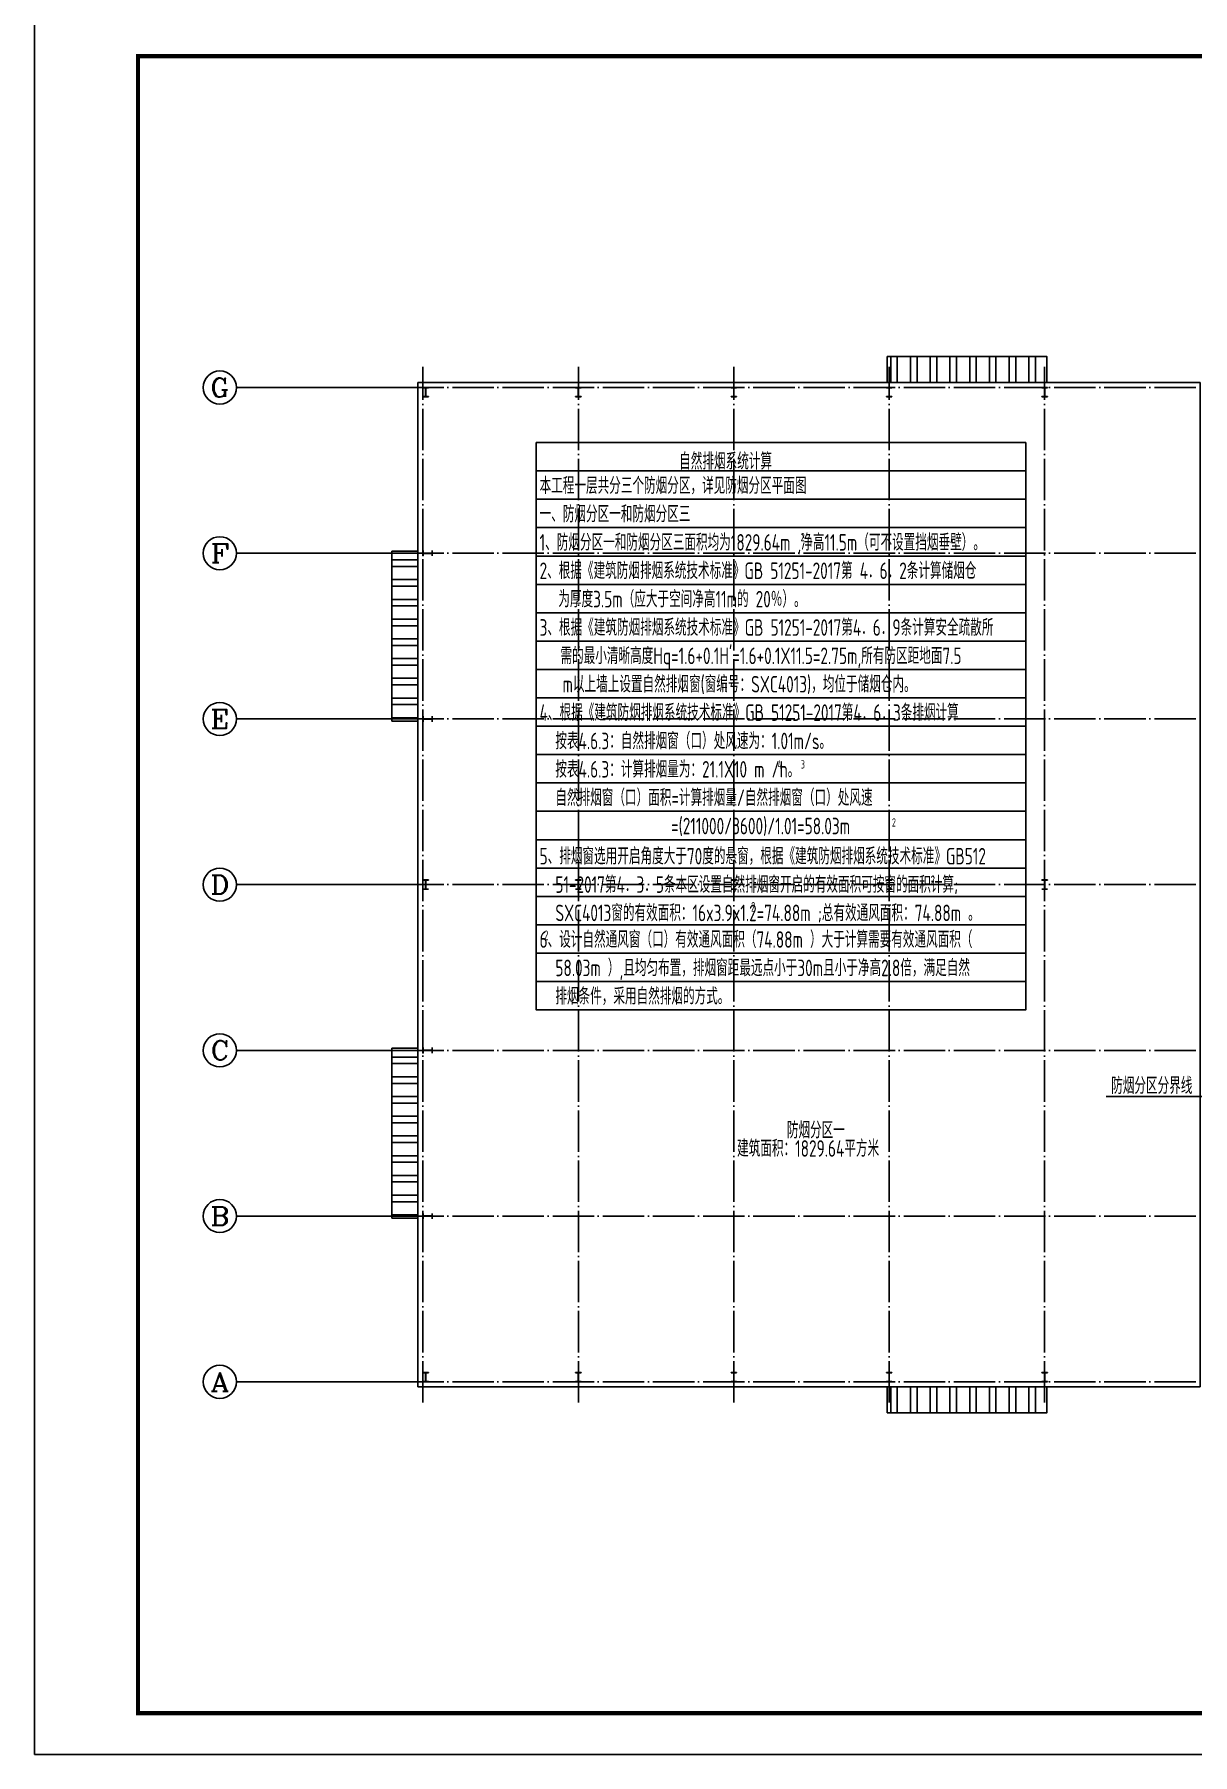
# Model space of a CAD drawing. Extents: x -266287 to 275962, y -324567 to 363765.
# Drawn here: x -220365 to -164476, y -324567 to -241517 of the extents above; entities that cross this region are included whole.
import ezdxf
from ezdxf.enums import TextEntityAlignment as Align

# ---------------------------------------------------------------- set-up
doc = ezdxf.new("R2010")
doc.units = 0
doc.header["$LTSCALE"] = 1000
doc.linetypes.add('DOTE', pattern=[2.42, 2, -0.2, 0.02, -0.2])
doc.layers.get('0').update_dxf_attribs({"linetype": 'CONTINUOUS'})
for name, color, linetype in [('AXIS', 3, 'CONTINUOUS'), ('AXIS_TEXT', 7, 'CONTINUOUS'), ('DOTE', 1, 'DOTE'), ('PUB_TITLE', 4, 'CONTINUOUS'), ('ROOF', 140, 'CONTINUOUS'), ('WINDOW', 4, 'CONTINUOUS')]:
    doc.layers.add(name, color=color, linetype=linetype)
doc.styles.add('_TCH_AXIS', font='COMPLEX', dxfattribs={"bigfont": 'GBCBIG'})
doc.styles.add('COMPLEX', font='COMPLEX')
doc.styles.add('TSSD_Norm', font='Tssdeng.shx', dxfattribs={"bigfont": 'hztxt.shx'})

# ---------------------------------------------------------------- blocks, each defined once
blk = doc.blocks.new('_AXISO')
blk.add_circle((0, 0), 0.5)
at = {"layer": 'AXIS_TEXT', "style": 'COMPLEX', "width": 1.041667}
blk.add_attdef('A', text='', height=0.56, dxfattribs=at).set_placement((-0.25, -0.28), (0.25, -0.28), align=Align.FIT)

msp = doc.modelspace()

# ---------------------------------------------------------------- hatches: boundary and pattern name
h = msp.add_hatch()
h.set_pattern_fill('ANSI32', color=256, scale=200, angle=45, style=0)
h.set_pattern_definition([(90, (-10450.6, -262000), (-952.5, 6e-14), []), (90, (-10133.1, -261682.5), (-952.5, 6e-14), [])])
h.paths.add_polyline_path([(-179215.36163, -257066.69496), (-171515.58302, -257066.69496), (-171515.58302, -258326.69496), (-179215.36163, -258326.69496)])
h = msp.add_hatch(color=256)
h.paths.add_polyline_path([(-201483.33661, -258566.69496), (-201615.20461, -258566.69496), (-201615.20461, -258578.09976), (-201487.13821, -258578.09976), (-201487.13821, -259005.45016), (-201615.20461, -259005.45016), (-201615.20461, -259016.85496), (-201483.33661, -259016.85496)])
h.paths.add_polyline_path([(-201351.46861, -258566.69496), (-201483.33661, -258566.69496), (-201483.33661, -259016.85496), (-201351.46861, -259016.85496), (-201351.46861, -259005.45016), (-201479.53501, -259005.45016), (-201479.53501, -258578.09976), (-201351.46861, -258578.09976)])
h = msp.add_hatch(color=256)
h.paths.add_polyline_path([(-194115.20461, -258566.69496), (-194247.07261, -258566.69496), (-194247.07261, -258578.09976), (-194119.00621, -258578.09976), (-194119.00621, -259005.45016), (-194247.07261, -259005.45016), (-194247.07261, -259016.85496), (-194115.20461, -259016.85496)])
h.paths.add_polyline_path([(-193983.33661, -258566.69496), (-194115.20461, -258566.69496), (-194115.20461, -259016.85496), (-193983.33661, -259016.85496), (-193983.33661, -259005.45016), (-194111.40301, -259005.45016), (-194111.40301, -258578.09976), (-193983.33661, -258578.09976)])
h = msp.add_hatch(color=256)
h.paths.add_polyline_path([(-186615.20461, -258566.69496), (-186747.07261, -258566.69496), (-186747.07261, -258578.09976), (-186619.00621, -258578.09976), (-186619.00621, -259005.45016), (-186747.07261, -259005.45016), (-186747.07261, -259016.85496), (-186615.20461, -259016.85496)])
h.paths.add_polyline_path([(-186483.33661, -258566.69496), (-186615.20461, -258566.69496), (-186615.20461, -259016.85496), (-186483.33661, -259016.85496), (-186483.33661, -259005.45016), (-186611.40301, -259005.45016), (-186611.40301, -258578.09976), (-186483.33661, -258578.09976)])
h = msp.add_hatch(color=256)
h.paths.add_polyline_path([(-179115.20461, -258566.69496), (-179247.07261, -258566.69496), (-179247.07261, -258578.09976), (-179119.00621, -258578.09976), (-179119.00621, -259005.45016), (-179247.07261, -259005.45016), (-179247.07261, -259016.85496), (-179115.20461, -259016.85496)])
h.paths.add_polyline_path([(-178983.33661, -258566.69496), (-179115.20461, -258566.69496), (-179115.20461, -259016.85496), (-178983.33661, -259016.85496), (-178983.33661, -259005.45016), (-179111.40301, -259005.45016), (-179111.40301, -258578.09976), (-178983.33661, -258578.09976)])
h = msp.add_hatch(color=256)
h.paths.add_polyline_path([(-171615.20461, -258566.69496), (-171747.07261, -258566.69496), (-171747.07261, -258578.09976), (-171619.00621, -258578.09976), (-171619.00621, -259005.45016), (-171747.07261, -259005.45016), (-171747.07261, -259016.85496), (-171615.20461, -259016.85496)])
h.paths.add_polyline_path([(-171483.33661, -258566.69496), (-171615.20461, -258566.69496), (-171615.20461, -259016.85496), (-171483.33661, -259016.85496), (-171483.33661, -259005.45016), (-171611.40301, -259005.45016), (-171611.40301, -258578.09976), (-171483.33661, -258578.09976)])
h = msp.add_hatch()
h.set_pattern_fill('ANSI32', color=256, scale=200, angle=-45, style=0)
h.set_pattern_definition([(180, (-198181.9, -435481.7), (1e-13, 952.5), []), (180, (-198499.4, -435799.2), (1e-13, 952.5), [])])
h.paths.add_polyline_path([(-203115.20461, -266466.91635), (-203115.20461, -274666.69496), (-201855.20461, -274666.69496), (-201855.20461, -266466.91635)])
h = msp.add_hatch(color=256)
h.paths.add_polyline_path([(-201615.20461, -266566.69496), (-201615.20461, -266698.56296), (-201603.79981, -266698.56296), (-201603.79981, -266570.49656), (-201176.44941, -266570.49656), (-201176.44941, -266698.56296), (-201165.04461, -266698.56296), (-201165.04461, -266566.69496)])
h.paths.add_polyline_path([(-201615.20461, -266434.82696), (-201615.20461, -266566.69496), (-201165.04461, -266566.69496), (-201165.04461, -266434.82696), (-201176.44941, -266434.82696), (-201176.44941, -266562.89336), (-201603.79981, -266562.89336), (-201603.79981, -266434.82696)])
h = msp.add_hatch(color=256)
h.paths.add_polyline_path([(-201603.79981, -266434.82696), (-201615.20461, -266434.82696)], flags=17)
h.paths.add_polyline_path([(-201603.79981, -266698.56296), (-201603.79981, -266570.49656), (-201176.44941, -266570.49656), (-201176.44941, -266698.56296), (-201165.04461, -266698.56296), (-201165.04461, -266434.82696), (-201176.44941, -266434.82696), (-201176.44941, -266562.89336), (-201603.79981, -266562.89336), (-201603.79981, -266434.82696), (-201615.20461, -266434.82696), (-201615.20461, -266698.56296)])
h.paths.add_polyline_path([(-201603.79981, -266698.56296), (-201615.20461, -266698.56296)], flags=17)
h.paths.add_polyline_path([(-201603.79981, -266434.82696), (-201615.20461, -266434.82696)], flags=17)
h.paths.add_polyline_path([(-201603.79981, -266698.56296), (-201603.79981, -266570.49656), (-201176.44941, -266570.49656), (-201176.44941, -266698.56296), (-201165.04461, -266698.56296), (-201165.04461, -266434.82696), (-201176.44941, -266434.82696), (-201176.44941, -266562.89336), (-201603.79981, -266562.89336), (-201603.79981, -266434.82696), (-201615.20461, -266434.82696), (-201615.20461, -266698.56296)], flags=17)
h.paths.add_polyline_path([(-201615.20461, -266698.56296), (-201615.20461, -266434.82696)])
h.paths.add_polyline_path([(-201603.79981, -266698.56296), (-201615.20461, -266698.56296)], flags=17)
h.paths.add_polyline_path([(-201603.79981, -266698.56296), (-201603.79981, -266570.49656)], flags=16)
h.paths.add_polyline_path([(-201603.79981, -266562.89336), (-201603.79981, -266434.82696)], flags=16)
h = msp.add_hatch(color=256)
h.paths.add_polyline_path([(-201615.20461, -274566.69496), (-201615.20461, -274698.56296), (-201603.79981, -274698.56296), (-201603.79981, -274570.49656), (-201176.44941, -274570.49656), (-201176.44941, -274698.56296), (-201165.04461, -274698.56296), (-201165.04461, -274566.69496)])
h.paths.add_polyline_path([(-201615.20461, -274434.82696), (-201615.20461, -274566.69496), (-201165.04461, -274566.69496), (-201165.04461, -274434.82696), (-201176.44941, -274434.82696), (-201176.44941, -274562.89336), (-201603.79981, -274562.89336), (-201603.79981, -274434.82696)])
h = msp.add_hatch(color=256)
h.paths.add_polyline_path([(-201603.79981, -274434.82696), (-201615.20461, -274434.82696)], flags=17)
h.paths.add_polyline_path([(-201603.79981, -274698.56296), (-201603.79981, -274570.49656), (-201176.44941, -274570.49656), (-201176.44941, -274698.56296), (-201165.04461, -274698.56296), (-201165.04461, -274434.82696), (-201176.44941, -274434.82696), (-201176.44941, -274562.89336), (-201603.79981, -274562.89336), (-201603.79981, -274434.82696), (-201615.20461, -274434.82696), (-201615.20461, -274698.56296)])
h.paths.add_polyline_path([(-201603.79981, -274698.56296), (-201615.20461, -274698.56296)], flags=17)
h.paths.add_polyline_path([(-201603.79981, -274434.82696), (-201615.20461, -274434.82696)], flags=17)
h.paths.add_polyline_path([(-201603.79981, -274698.56296), (-201603.79981, -274570.49656), (-201176.44941, -274570.49656), (-201176.44941, -274698.56296), (-201165.04461, -274698.56296), (-201165.04461, -274434.82696), (-201176.44941, -274434.82696), (-201176.44941, -274562.89336), (-201603.79981, -274562.89336), (-201603.79981, -274434.82696), (-201615.20461, -274434.82696), (-201615.20461, -274698.56296)], flags=17)
h.paths.add_polyline_path([(-201615.20461, -274698.56296), (-201615.20461, -274434.82696)])
h.paths.add_polyline_path([(-201603.79981, -274698.56296), (-201615.20461, -274698.56296)], flags=17)
h.paths.add_polyline_path([(-201603.79981, -274698.56296), (-201603.79981, -274570.49656)], flags=16)
h.paths.add_polyline_path([(-201603.79981, -274562.89336), (-201603.79981, -274434.82696)], flags=16)
h = msp.add_hatch(color=256)
h.paths.add_polyline_path([(-201483.33661, -282341.61496), (-201615.20461, -282341.61496), (-201615.20461, -282353.01976), (-201487.13821, -282353.01976), (-201487.13821, -282780.37016), (-201615.20461, -282780.37016), (-201615.20461, -282791.77496), (-201483.33661, -282791.77496)])
h.paths.add_polyline_path([(-201351.46861, -282341.61496), (-201483.33661, -282341.61496), (-201483.33661, -282791.77496), (-201351.46861, -282791.77496), (-201351.46861, -282780.37016), (-201479.53501, -282780.37016), (-201479.53501, -282353.01976), (-201351.46861, -282353.01976)])
h = msp.add_hatch(color=256)
h.paths.add_polyline_path([(-194115.20461, -282341.61496), (-194247.07261, -282341.61496), (-194247.07261, -282353.01976), (-194119.00621, -282353.01976), (-194119.00621, -282780.37016), (-194247.07261, -282780.37016), (-194247.07261, -282791.77496), (-194115.20461, -282791.77496)])
h.paths.add_polyline_path([(-193983.33661, -282341.61496), (-194115.20461, -282341.61496), (-194115.20461, -282791.77496), (-193983.33661, -282791.77496), (-193983.33661, -282780.37016), (-194111.40301, -282780.37016), (-194111.40301, -282353.01976), (-193983.33661, -282353.01976)])
h = msp.add_hatch(color=256)
h.paths.add_polyline_path([(-186615.20461, -282341.61496), (-186747.07261, -282341.61496), (-186747.07261, -282353.01976), (-186619.00621, -282353.01976), (-186619.00621, -282780.37016), (-186747.07261, -282780.37016), (-186747.07261, -282791.77496), (-186615.20461, -282791.77496)])
h.paths.add_polyline_path([(-186483.33661, -282341.61496), (-186615.20461, -282341.61496), (-186615.20461, -282791.77496), (-186483.33661, -282791.77496), (-186483.33661, -282780.37016), (-186611.40301, -282780.37016), (-186611.40301, -282353.01976), (-186483.33661, -282353.01976)])
h = msp.add_hatch(color=256)
h.paths.add_polyline_path([(-179115.20461, -282341.61496), (-179247.07261, -282341.61496), (-179247.07261, -282353.01976), (-179119.00621, -282353.01976), (-179119.00621, -282780.37016), (-179247.07261, -282780.37016), (-179247.07261, -282791.77496), (-179115.20461, -282791.77496)])
h.paths.add_polyline_path([(-178983.33661, -282341.61496), (-179115.20461, -282341.61496), (-179115.20461, -282791.77496), (-178983.33661, -282791.77496), (-178983.33661, -282780.37016), (-179111.40301, -282780.37016), (-179111.40301, -282353.01976), (-178983.33661, -282353.01976)])
h = msp.add_hatch(color=256)
h.paths.add_polyline_path([(-171615.20461, -282341.61496), (-171747.07261, -282341.61496), (-171747.07261, -282353.01976), (-171619.00621, -282353.01976), (-171619.00621, -282780.37016), (-171747.07261, -282780.37016), (-171747.07261, -282791.77496), (-171615.20461, -282791.77496)])
h.paths.add_polyline_path([(-171483.33661, -282341.61496), (-171615.20461, -282341.61496), (-171615.20461, -282791.77496), (-171483.33661, -282791.77496), (-171483.33661, -282780.37016), (-171611.40301, -282780.37016), (-171611.40301, -282353.01976), (-171483.33661, -282353.01976)])
h = msp.add_hatch()
h.set_pattern_fill('ANSI32', color=256, scale=200, angle=-45, style=0)
h.set_pattern_definition([(180, (-198181.9, -459481.7), (1e-13, 952.5), []), (180, (-198499.4, -459799.2), (1e-13, 952.5), [])])
h.paths.add_polyline_path([(-203115.20461, -290466.91558), (-203115.20461, -298666.69419), (-201855.20461, -298666.69419), (-201855.20461, -290466.91558)])
h = msp.add_hatch(color=256)
h.paths.add_polyline_path([(-201615.20461, -290566.69496), (-201615.20461, -290698.56296), (-201603.79981, -290698.56296), (-201603.79981, -290570.49656), (-201176.44941, -290570.49656), (-201176.44941, -290698.56296), (-201165.04461, -290698.56296), (-201165.04461, -290566.69496)])
h.paths.add_polyline_path([(-201615.20461, -290434.82696), (-201615.20461, -290566.69496), (-201165.04461, -290566.69496), (-201165.04461, -290434.82696), (-201176.44941, -290434.82696), (-201176.44941, -290562.89336), (-201603.79981, -290562.89336), (-201603.79981, -290434.82696)])
h = msp.add_hatch(color=256)
h.paths.add_polyline_path([(-201603.79981, -290434.82696), (-201615.20461, -290434.82696)], flags=17)
h.paths.add_polyline_path([(-201603.79981, -290698.56296), (-201603.79981, -290570.49656), (-201176.44941, -290570.49656), (-201176.44941, -290698.56296), (-201165.04461, -290698.56296), (-201165.04461, -290434.82696), (-201176.44941, -290434.82696), (-201176.44941, -290562.89336), (-201603.79981, -290562.89336), (-201603.79981, -290434.82696), (-201615.20461, -290434.82696), (-201615.20461, -290698.56296)])
h.paths.add_polyline_path([(-201603.79981, -290698.56296), (-201615.20461, -290698.56296)], flags=17)
h.paths.add_polyline_path([(-201603.79981, -290434.82696), (-201615.20461, -290434.82696)], flags=17)
h.paths.add_polyline_path([(-201603.79981, -290698.56296), (-201603.79981, -290570.49656), (-201176.44941, -290570.49656), (-201176.44941, -290698.56296), (-201165.04461, -290698.56296), (-201165.04461, -290434.82696), (-201176.44941, -290434.82696), (-201176.44941, -290562.89336), (-201603.79981, -290562.89336), (-201603.79981, -290434.82696), (-201615.20461, -290434.82696), (-201615.20461, -290698.56296)], flags=17)
h.paths.add_polyline_path([(-201615.20461, -290698.56296), (-201615.20461, -290434.82696)])
h.paths.add_polyline_path([(-201603.79981, -290698.56296), (-201615.20461, -290698.56296)], flags=17)
h.paths.add_polyline_path([(-201603.79981, -290698.56296), (-201603.79981, -290570.49656)], flags=16)
h.paths.add_polyline_path([(-201603.79981, -290562.89336), (-201603.79981, -290434.82696)], flags=16)
h = msp.add_hatch(color=256)
h.paths.add_polyline_path([(-201615.20461, -298566.69496), (-201615.20461, -298698.56296), (-201603.79981, -298698.56296), (-201603.79981, -298570.49656), (-201176.44941, -298570.49656), (-201176.44941, -298698.56296), (-201165.04461, -298698.56296), (-201165.04461, -298566.69496)])
h.paths.add_polyline_path([(-201615.20461, -298434.82696), (-201615.20461, -298566.69496), (-201165.04461, -298566.69496), (-201165.04461, -298434.82696), (-201176.44941, -298434.82696), (-201176.44941, -298562.89336), (-201603.79981, -298562.89336), (-201603.79981, -298434.82696)])
h = msp.add_hatch(color=256)
h.paths.add_polyline_path([(-201603.79981, -298434.82696), (-201615.20461, -298434.82696)], flags=17)
h.paths.add_polyline_path([(-201603.79981, -298698.56296), (-201603.79981, -298570.49656), (-201176.44941, -298570.49656), (-201176.44941, -298698.56296), (-201165.04461, -298698.56296), (-201165.04461, -298434.82696), (-201176.44941, -298434.82696), (-201176.44941, -298562.89336), (-201603.79981, -298562.89336), (-201603.79981, -298434.82696), (-201615.20461, -298434.82696), (-201615.20461, -298698.56296)])
h.paths.add_polyline_path([(-201603.79981, -298698.56296), (-201615.20461, -298698.56296)], flags=17)
h.paths.add_polyline_path([(-201603.79981, -298434.82696), (-201615.20461, -298434.82696)], flags=17)
h.paths.add_polyline_path([(-201603.79981, -298698.56296), (-201603.79981, -298570.49656), (-201176.44941, -298570.49656), (-201176.44941, -298698.56296), (-201165.04461, -298698.56296), (-201165.04461, -298434.82696), (-201176.44941, -298434.82696), (-201176.44941, -298562.89336), (-201603.79981, -298562.89336), (-201603.79981, -298434.82696), (-201615.20461, -298434.82696), (-201615.20461, -298698.56296)], flags=17)
h.paths.add_polyline_path([(-201615.20461, -298698.56296), (-201615.20461, -298434.82696)])
h.paths.add_polyline_path([(-201603.79981, -298698.56296), (-201615.20461, -298698.56296)], flags=17)
h.paths.add_polyline_path([(-201603.79981, -298698.56296), (-201603.79981, -298570.49656)], flags=16)
h.paths.add_polyline_path([(-201603.79981, -298562.89336), (-201603.79981, -298434.82696)], flags=16)
h = msp.add_hatch(color=256)
h.paths.add_polyline_path([(-201483.33661, -306566.69496), (-201615.20461, -306566.69496), (-201615.20461, -306555.29016), (-201487.13821, -306555.29016), (-201487.13821, -306127.93976), (-201615.20461, -306127.93976), (-201615.20461, -306116.53496), (-201483.33661, -306116.53496)])
h.paths.add_polyline_path([(-201351.46861, -306566.69496), (-201483.33661, -306566.69496), (-201483.33661, -306116.53496), (-201351.46861, -306116.53496), (-201351.46861, -306127.93976), (-201479.53501, -306127.93976), (-201479.53501, -306555.29016), (-201351.46861, -306555.29016)])
h = msp.add_hatch(color=256)
h.paths.add_polyline_path([(-194115.20461, -306566.69496), (-194247.07261, -306566.69496), (-194247.07261, -306555.29016), (-194119.00621, -306555.29016), (-194119.00621, -306127.93976), (-194247.07261, -306127.93976), (-194247.07261, -306116.53496), (-194115.20461, -306116.53496)])
h.paths.add_polyline_path([(-193983.33661, -306566.69496), (-194115.20461, -306566.69496), (-194115.20461, -306116.53496), (-193983.33661, -306116.53496), (-193983.33661, -306127.93976), (-194111.40301, -306127.93976), (-194111.40301, -306555.29016), (-193983.33661, -306555.29016)])
h = msp.add_hatch(color=256)
h.paths.add_polyline_path([(-186615.20461, -306566.69496), (-186747.07261, -306566.69496), (-186747.07261, -306555.29016), (-186619.00621, -306555.29016), (-186619.00621, -306127.93976), (-186747.07261, -306127.93976), (-186747.07261, -306116.53496), (-186615.20461, -306116.53496)])
h.paths.add_polyline_path([(-186483.33661, -306566.69496), (-186615.20461, -306566.69496), (-186615.20461, -306116.53496), (-186483.33661, -306116.53496), (-186483.33661, -306127.93976), (-186611.40301, -306127.93976), (-186611.40301, -306555.29016), (-186483.33661, -306555.29016)])
h = msp.add_hatch(color=256)
h.paths.add_polyline_path([(-179115.20461, -306566.69496), (-179247.07261, -306566.69496), (-179247.07261, -306555.29016), (-179119.00621, -306555.29016), (-179119.00621, -306127.93976), (-179247.07261, -306127.93976), (-179247.07261, -306116.53496), (-179115.20461, -306116.53496)])
h.paths.add_polyline_path([(-178983.33661, -306566.69496), (-179115.20461, -306566.69496), (-179115.20461, -306116.53496), (-178983.33661, -306116.53496), (-178983.33661, -306127.93976), (-179111.40301, -306127.93976), (-179111.40301, -306555.29016), (-178983.33661, -306555.29016)])
h = msp.add_hatch(color=256)
h.paths.add_polyline_path([(-171615.20461, -306566.69496), (-171747.07261, -306566.69496), (-171747.07261, -306555.29016), (-171619.00621, -306555.29016), (-171619.00621, -306127.93976), (-171747.07261, -306127.93976), (-171747.07261, -306116.53496), (-171615.20461, -306116.53496)])
h.paths.add_polyline_path([(-171483.33661, -306566.69496), (-171615.20461, -306566.69496), (-171615.20461, -306116.53496), (-171483.33661, -306116.53496), (-171483.33661, -306127.93976), (-171611.40301, -306127.93976), (-171611.40301, -306555.29016), (-171483.33661, -306555.29016)])
h = msp.add_hatch()
h.set_pattern_fill('ANSI32', color=256, scale=200, angle=45, style=0)
h.set_pattern_definition([(270, (-10450.6, -303133.4), (-952.5, -6e-14), []), (270, (-10133.1, -303450.9), (-952.5, -6e-14), [])])
h.paths.add_polyline_path([(-179215.36163, -308066.69496), (-171515.58302, -308066.69496), (-171515.58302, -306806.69496), (-179215.36163, -306806.69496)])

# ---------------------------------------------------------------- linework, layer by layer
for p, q in [((-196149.89371, -262591.26185), (-172526.7235, -262591.26185)), ((-196149.89371, -263960.76185), (-172526.7235, -263960.76185)), ((-196149.89371, -265330.26185), (-172526.7235, -265330.26185)), ((-196149.89371, -266699.76185), (-172526.7235, -266699.76185)), ((-196149.89371, -268069.26185), (-172526.7235, -268069.26185)), ((-196149.89371, -269438.76185), (-172526.7235, -269438.76185)), ((-196149.89371, -270808.26185), (-172526.7235, -270808.26185)), ((-196149.89371, -272177.76185), (-172526.7235, -272177.76185)), ((-196149.89371, -273547.26185), (-172526.7235, -273547.26185)), ((-196149.89371, -274916.76185), (-172526.7235, -274916.76185)), ((-196149.89371, -276286.26185), (-172526.7235, -276286.26185)), ((-196149.89371, -277655.76185), (-172526.7235, -277655.76185)), ((-196149.89371, -279025.26185), (-172526.7235, -279025.26185)), ((-196149.89371, -280394.76185), (-172526.7235, -280394.76185)), ((-196149.89371, -281764.26185), (-172526.7235, -281764.26185)), ((-196149.89371, -283133.76185), (-172526.7235, -283133.76185)), ((-196149.89371, -284503.26185), (-172526.7235, -284503.26185)), ((-196149.89371, -285872.76185), (-172526.7235, -285872.76185)), ((-196149.89371, -287242.26185), (-172526.7235, -287242.26185)), ((-196149.89371, -288611.76185), (-172526.7235, -288611.76185)), ((-196149.89371, -288611.76185), (-172998.65288, -288611.76185)), ((-163796.20461, -292789.43283), (-168647.70461, -292789.43283))]:
    msp.add_line(p, q)
for points in [[(-179215.36163, -257066.69496), (-171515.58302, -257066.69496), (-171515.58302, -258326.69496), (-179215.36163, -258326.69496)], [(-201855.20461, -258326.69496), (-164115.20461, -258326.69496), (-164115.20461, -306806.69496), (-201855.20461, -306806.69496)], [(-196149.89371, -261221.76185), (-172526.7235, -261221.76185), (-172526.7235, -288611.76185), (-196149.89371, -288611.76185)], [(-203115.20461, -266466.91635), (-203115.20461, -274666.69496), (-201855.20461, -274666.69496), (-201855.20461, -266466.91635)], [(-203115.20461, -290466.91558), (-203115.20461, -298666.69419), (-201855.20461, -298666.69419), (-201855.20461, -290466.91558)], [(-179215.36163, -308066.69496), (-171515.58302, -308066.69496), (-171515.58302, -306806.69496), (-179215.36163, -306806.69496)]]:
    msp.add_lwpolyline(points, close=True)
at = {"layer": 'AXIS'}
for p, q in [((-202615.20461, -258566.69496), (-210615.20461, -258566.69496)), ((-202615.20461, -266566.69496), (-210615.20461, -266566.69496)), ((-202615.20461, -274566.69496), (-210615.20461, -274566.69496)), ((-202615.20461, -282566.69496), (-210615.20461, -282566.69496)), ((-202615.20461, -290566.69496), (-210615.20461, -290566.69496)), ((-202615.20461, -298566.69496), (-210615.20461, -298566.69496)), ((-202615.20461, -306566.69496), (-210615.20461, -306566.69496))]:
    msp.add_line(p, q, dxfattribs=at)
at = {"layer": 'DOTE'}
for p, q in [((-201615.20461, -307566.69496), (-201615.20461, -257566.69496)), ((-194115.20461, -307566.69496), (-194115.20461, -257566.69496)), ((-186615.20461, -307566.69496), (-186615.20461, -257566.69496)), ((-179115.20461, -307566.69496), (-179115.20461, -257566.69496)), ((-171615.20461, -307566.69496), (-171615.20461, -257566.69496)), ((-202615.20461, -258566.69496), (-95615.20461, -258566.69496)), ((-202615.20461, -266566.69496), (-95615.20461, -266566.69496)), ((-202615.20461, -274566.69496), (-95615.20461, -274566.69496)), ((-202615.20461, -282566.69496), (-95615.20461, -282566.69496)), ((-202615.20461, -290566.69496), (-95615.20461, -290566.69496)), ((-202615.20461, -298566.69496), (-95615.20461, -298566.69496)), ((-202615.20461, -306566.69496), (-95615.20461, -306566.69496)), ((-202615.20461, -306566.69496), (-95615.20461, -306566.69496))]:
    msp.add_line(p, q, dxfattribs=at)
at = {"layer": 'PUB_TITLE'}
msp.add_lwpolyline([(-220364.58828, -324566.69496), (-71764.58828, -324566.69496), (-71764.58828, -240566.69496), (-220364.58828, -240566.69496)], close=True, dxfattribs=at)
at = {"layer": 'PUB_TITLE', "const_width": 200}
msp.add_lwpolyline([(-215364.58828, -322566.69496), (-73764.58828, -322566.69496), (-73764.58828, -242566.69496), (-215364.58828, -242566.69496)], close=True, dxfattribs=at)
at = {"layer": 'ROOF'}
for p, q in [((-179215.36163, -258326.69496), (-179215.36163, -257066.69496)), ((-179215.36163, -257066.69496), (-171515.58302, -257066.69496)), ((-171515.58302, -258326.69496), (-171515.58302, -257066.69496)), ((-203115.20461, -266466.91635), (-203115.20461, -274666.69496)), ((-203115.20461, -266518.91635), (-203115.20461, -274610.69496)), ((-203115.20461, -290466.91558), (-203115.20461, -298666.69419)), ((-203115.20461, -290518.91558), (-203115.20461, -298610.69419)), ((-179215.36163, -308066.69496), (-171515.58302, -308066.69496)), ((-179163.36163, -308066.69496), (-171571.58302, -308066.69496))]:
    msp.add_line(p, q, dxfattribs=at)
at = {"layer": 'WINDOW', "color": 2}
for p, q in [((-201615.20461, -258566.69496), (-201351.46861, -258566.69496)), ((-201615.20461, -258566.69496), (-201615.20461, -258578.09976)), ((-201615.20461, -258566.69496), (-201615.20461, -258578.09976)), ((-201615.20461, -258566.69496), (-201351.46861, -258566.69496)), ((-201615.20461, -258566.69496), (-201351.46861, -258566.69496)), ((-201615.20461, -258578.09976), (-201615.20461, -258566.69496)), ((-201615.20461, -258578.09976), (-201487.13821, -258578.09976)), ((-201615.20461, -258578.09976), (-201487.13821, -258578.09976)), ((-201615.20461, -258578.09976), (-201487.13821, -258578.09976)), ((-201615.20461, -259005.45016), (-201615.20461, -259016.85496)), ((-201615.20461, -259005.45016), (-201487.13821, -259005.45016)), ((-201615.20461, -259016.85496), (-201351.46861, -259016.85496)), ((-201487.13821, -259005.45016), (-201487.13821, -258578.09976)), ((-201479.53501, -258578.09976), (-201351.46861, -258578.09976)), ((-201479.53501, -259005.45016), (-201479.53501, -258578.09976)), ((-201479.53501, -258578.09976), (-201351.46861, -258578.09976)), ((-201479.53501, -258578.09976), (-201351.46861, -258578.09976)), ((-201479.53501, -259005.45016), (-201351.46861, -259005.45016)), ((-201351.46861, -258578.09976), (-201351.46861, -258566.69496)), ((-201351.46861, -258578.09976), (-201351.46861, -258566.69496)), ((-201351.46861, -258566.69496), (-201351.46861, -258578.09976)), ((-201351.46861, -259016.85496), (-201351.46861, -259005.45016)), ((-194247.07261, -258566.69496), (-193983.33661, -258566.69496)), ((-194247.07261, -258566.69496), (-194247.07261, -258578.09976)), ((-194247.07261, -258566.69496), (-194247.07261, -258578.09976)), ((-194247.07261, -258566.69496), (-193983.33661, -258566.69496)), ((-194247.07261, -258566.69496), (-193983.33661, -258566.69496)), ((-194247.07261, -258578.09976), (-194247.07261, -258566.69496)), ((-194247.07261, -258578.09976), (-194119.00621, -258578.09976)), ((-194247.07261, -258578.09976), (-194119.00621, -258578.09976)), ((-194247.07261, -258578.09976), (-194119.00621, -258578.09976)), ((-194247.07261, -259005.45016), (-194247.07261, -259016.85496)), ((-194247.07261, -259005.45016), (-194119.00621, -259005.45016)), ((-194247.07261, -259016.85496), (-193983.33661, -259016.85496)), ((-194119.00621, -259005.45016), (-194119.00621, -258578.09976)), ((-194111.40301, -258578.09976), (-193983.33661, -258578.09976)), ((-194111.40301, -259005.45016), (-194111.40301, -258578.09976)), ((-194111.40301, -258578.09976), (-193983.33661, -258578.09976)), ((-194111.40301, -258578.09976), (-193983.33661, -258578.09976)), ((-194111.40301, -259005.45016), (-193983.33661, -259005.45016)), ((-193983.33661, -258578.09976), (-193983.33661, -258566.69496)), ((-193983.33661, -258578.09976), (-193983.33661, -258566.69496)), ((-193983.33661, -258566.69496), (-193983.33661, -258578.09976)), ((-193983.33661, -259016.85496), (-193983.33661, -259005.45016)), ((-186747.07261, -258566.69496), (-186483.33661, -258566.69496)), ((-186747.07261, -258566.69496), (-186747.07261, -258578.09976)), ((-186747.07261, -258566.69496), (-186747.07261, -258578.09976)), ((-186747.07261, -258566.69496), (-186483.33661, -258566.69496)), ((-186747.07261, -258566.69496), (-186483.33661, -258566.69496)), ((-186747.07261, -258578.09976), (-186747.07261, -258566.69496)), ((-186747.07261, -258578.09976), (-186619.00621, -258578.09976)), ((-186747.07261, -258578.09976), (-186619.00621, -258578.09976)), ((-186747.07261, -258578.09976), (-186619.00621, -258578.09976)), ((-186747.07261, -259005.45016), (-186747.07261, -259016.85496)), ((-186747.07261, -259005.45016), (-186619.00621, -259005.45016)), ((-186747.07261, -259016.85496), (-186483.33661, -259016.85496)), ((-186619.00621, -259005.45016), (-186619.00621, -258578.09976)), ((-186611.40301, -258578.09976), (-186483.33661, -258578.09976)), ((-186611.40301, -259005.45016), (-186611.40301, -258578.09976)), ((-186611.40301, -258578.09976), (-186483.33661, -258578.09976)), ((-186611.40301, -258578.09976), (-186483.33661, -258578.09976)), ((-186611.40301, -259005.45016), (-186483.33661, -259005.45016)), ((-186483.33661, -258578.09976), (-186483.33661, -258566.69496)), ((-186483.33661, -258578.09976), (-186483.33661, -258566.69496)), ((-186483.33661, -258566.69496), (-186483.33661, -258578.09976)), ((-186483.33661, -259016.85496), (-186483.33661, -259005.45016)), ((-179247.07261, -258566.69496), (-178983.33661, -258566.69496)), ((-179247.07261, -258566.69496), (-179247.07261, -258578.09976)), ((-179247.07261, -258566.69496), (-179247.07261, -258578.09976)), ((-179247.07261, -258566.69496), (-178983.33661, -258566.69496)), ((-179247.07261, -258566.69496), (-178983.33661, -258566.69496)), ((-179247.07261, -258578.09976), (-179247.07261, -258566.69496)), ((-179247.07261, -258578.09976), (-179119.00621, -258578.09976)), ((-179247.07261, -258578.09976), (-179119.00621, -258578.09976)), ((-179247.07261, -258578.09976), (-179119.00621, -258578.09976)), ((-179247.07261, -259005.45016), (-179247.07261, -259016.85496)), ((-179247.07261, -259005.45016), (-179119.00621, -259005.45016)), ((-179247.07261, -259016.85496), (-178983.33661, -259016.85496)), ((-179119.00621, -259005.45016), (-179119.00621, -258578.09976)), ((-179111.40301, -258578.09976), (-178983.33661, -258578.09976)), ((-179111.40301, -259005.45016), (-179111.40301, -258578.09976)), ((-179111.40301, -258578.09976), (-178983.33661, -258578.09976)), ((-179111.40301, -258578.09976), (-178983.33661, -258578.09976)), ((-179111.40301, -259005.45016), (-178983.33661, -259005.45016)), ((-178983.33661, -258578.09976), (-178983.33661, -258566.69496)), ((-178983.33661, -258578.09976), (-178983.33661, -258566.69496)), ((-178983.33661, -258566.69496), (-178983.33661, -258578.09976)), ((-178983.33661, -259016.85496), (-178983.33661, -259005.45016)), ((-171747.07261, -258566.69496), (-171483.33661, -258566.69496)), ((-171747.07261, -258566.69496), (-171747.07261, -258578.09976)), ((-171747.07261, -258566.69496), (-171747.07261, -258578.09976)), ((-171747.07261, -258566.69496), (-171483.33661, -258566.69496)), ((-171747.07261, -258566.69496), (-171483.33661, -258566.69496)), ((-171747.07261, -258578.09976), (-171747.07261, -258566.69496)), ((-171747.07261, -258578.09976), (-171619.00621, -258578.09976)), ((-171747.07261, -258578.09976), (-171619.00621, -258578.09976)), ((-171747.07261, -258578.09976), (-171619.00621, -258578.09976)), ((-171747.07261, -259005.45016), (-171747.07261, -259016.85496)), ((-171747.07261, -259005.45016), (-171619.00621, -259005.45016)), ((-171747.07261, -259016.85496), (-171483.33661, -259016.85496)), ((-171619.00621, -259005.45016), (-171619.00621, -258578.09976)), ((-171611.40301, -258578.09976), (-171483.33661, -258578.09976)), ((-171611.40301, -259005.45016), (-171611.40301, -258578.09976)), ((-171611.40301, -258578.09976), (-171483.33661, -258578.09976)), ((-171611.40301, -258578.09976), (-171483.33661, -258578.09976)), ((-171611.40301, -259005.45016), (-171483.33661, -259005.45016)), ((-171483.33661, -258578.09976), (-171483.33661, -258566.69496)), ((-171483.33661, -258578.09976), (-171483.33661, -258566.69496)), ((-171483.33661, -258566.69496), (-171483.33661, -258578.09976)), ((-171483.33661, -259016.85496), (-171483.33661, -259005.45016)), ((-201603.79981, -266434.82696), (-201615.20461, -266434.82696)), ((-201615.20461, -266698.56296), (-201615.20461, -266434.82696)), ((-201603.79981, -266434.82696), (-201615.20461, -266434.82696)), ((-201615.20461, -266698.56296), (-201615.20461, -266434.82696)), ((-201615.20461, -266434.82696), (-201603.79981, -266434.82696)), ((-201615.20461, -266698.56296), (-201615.20461, -266434.82696)), ((-201603.79981, -266562.89336), (-201603.79981, -266434.82696)), ((-201603.79981, -266562.89336), (-201603.79981, -266434.82696)), ((-201603.79981, -266562.89336), (-201603.79981, -266434.82696)), ((-201176.44941, -266562.89336), (-201603.79981, -266562.89336)), ((-201603.79981, -266698.56296), (-201603.79981, -266570.49656)), ((-201176.44941, -266570.49656), (-201603.79981, -266570.49656)), ((-201603.79981, -266698.56296), (-201603.79981, -266570.49656)), ((-201603.79981, -266698.56296), (-201603.79981, -266570.49656)), ((-201176.44941, -266562.89336), (-201176.44941, -266434.82696)), ((-201165.04461, -266434.82696), (-201176.44941, -266434.82696)), ((-201176.44941, -266698.56296), (-201176.44941, -266570.49656)), ((-201165.04461, -266698.56296), (-201165.04461, -266434.82696)), ((-201615.20461, -266698.56296), (-201603.79981, -266698.56296)), ((-201615.20461, -266698.56296), (-201603.79981, -266698.56296)), ((-201603.79981, -266698.56296), (-201615.20461, -266698.56296)), ((-201176.44941, -266698.56296), (-201165.04461, -266698.56296)), ((-201603.79981, -274434.82696), (-201615.20461, -274434.82696)), ((-201615.20461, -274698.56296), (-201615.20461, -274434.82696)), ((-201603.79981, -274434.82696), (-201615.20461, -274434.82696)), ((-201615.20461, -274698.56296), (-201615.20461, -274434.82696)), ((-201615.20461, -274434.82696), (-201603.79981, -274434.82696)), ((-201615.20461, -274698.56296), (-201615.20461, -274434.82696)), ((-201615.20461, -274698.56296), (-201603.79981, -274698.56296)), ((-201615.20461, -274698.56296), (-201603.79981, -274698.56296)), ((-201603.79981, -274698.56296), (-201615.20461, -274698.56296)), ((-201603.79981, -274562.89336), (-201603.79981, -274434.82696)), ((-201603.79981, -274562.89336), (-201603.79981, -274434.82696)), ((-201603.79981, -274562.89336), (-201603.79981, -274434.82696)), ((-201176.44941, -274562.89336), (-201603.79981, -274562.89336)), ((-201603.79981, -274698.56296), (-201603.79981, -274570.49656)), ((-201176.44941, -274570.49656), (-201603.79981, -274570.49656)), ((-201603.79981, -274698.56296), (-201603.79981, -274570.49656)), ((-201603.79981, -274698.56296), (-201603.79981, -274570.49656)), ((-201176.44941, -274562.89336), (-201176.44941, -274434.82696)), ((-201165.04461, -274434.82696), (-201176.44941, -274434.82696)), ((-201176.44941, -274698.56296), (-201176.44941, -274570.49656)), ((-201176.44941, -274698.56296), (-201165.04461, -274698.56296)), ((-201165.04461, -274698.56296), (-201165.04461, -274434.82696)), ((-201615.20461, -282341.61496), (-201351.46861, -282341.61496)), ((-201615.20461, -282341.61496), (-201615.20461, -282353.01976)), ((-201615.20461, -282341.61496), (-201615.20461, -282353.01976)), ((-201615.20461, -282341.61496), (-201351.46861, -282341.61496)), ((-201615.20461, -282341.61496), (-201351.46861, -282341.61496)), ((-201615.20461, -282353.01976), (-201615.20461, -282341.61496)), ((-201615.20461, -282353.01976), (-201487.13821, -282353.01976)), ((-201615.20461, -282353.01976), (-201487.13821, -282353.01976)), ((-201615.20461, -282353.01976), (-201487.13821, -282353.01976)), ((-201487.13821, -282780.37016), (-201487.13821, -282353.01976)), ((-201479.53501, -282353.01976), (-201351.46861, -282353.01976)), ((-201479.53501, -282780.37016), (-201479.53501, -282353.01976)), ((-201479.53501, -282353.01976), (-201351.46861, -282353.01976)), ((-201479.53501, -282353.01976), (-201351.46861, -282353.01976)), ((-201351.46861, -282353.01976), (-201351.46861, -282341.61496)), ((-201351.46861, -282353.01976), (-201351.46861, -282341.61496)), ((-201351.46861, -282341.61496), (-201351.46861, -282353.01976)), ((-194247.07261, -282341.61496), (-193983.33661, -282341.61496)), ((-194247.07261, -282341.61496), (-194247.07261, -282353.01976)), ((-194247.07261, -282341.61496), (-194247.07261, -282353.01976)), ((-194247.07261, -282341.61496), (-193983.33661, -282341.61496)), ((-194247.07261, -282341.61496), (-193983.33661, -282341.61496)), ((-194247.07261, -282353.01976), (-194247.07261, -282341.61496)), ((-194247.07261, -282353.01976), (-194119.00621, -282353.01976)), ((-194247.07261, -282353.01976), (-194119.00621, -282353.01976)), ((-194247.07261, -282353.01976), (-194119.00621, -282353.01976)), ((-194119.00621, -282780.37016), (-194119.00621, -282353.01976)), ((-194111.40301, -282353.01976), (-193983.33661, -282353.01976)), ((-194111.40301, -282780.37016), (-194111.40301, -282353.01976)), ((-194111.40301, -282353.01976), (-193983.33661, -282353.01976)), ((-194111.40301, -282353.01976), (-193983.33661, -282353.01976)), ((-193983.33661, -282353.01976), (-193983.33661, -282341.61496)), ((-193983.33661, -282353.01976), (-193983.33661, -282341.61496)), ((-193983.33661, -282341.61496), (-193983.33661, -282353.01976)), ((-186747.07261, -282341.61496), (-186483.33661, -282341.61496)), ((-186747.07261, -282341.61496), (-186747.07261, -282353.01976)), ((-186747.07261, -282341.61496), (-186747.07261, -282353.01976)), ((-186747.07261, -282341.61496), (-186483.33661, -282341.61496)), ((-186747.07261, -282341.61496), (-186483.33661, -282341.61496)), ((-186747.07261, -282353.01976), (-186747.07261, -282341.61496)), ((-186747.07261, -282353.01976), (-186619.00621, -282353.01976)), ((-186747.07261, -282353.01976), (-186619.00621, -282353.01976)), ((-186747.07261, -282353.01976), (-186619.00621, -282353.01976)), ((-186619.00621, -282780.37016), (-186619.00621, -282353.01976)), ((-186611.40301, -282353.01976), (-186483.33661, -282353.01976)), ((-186611.40301, -282780.37016), (-186611.40301, -282353.01976)), ((-186611.40301, -282353.01976), (-186483.33661, -282353.01976)), ((-186611.40301, -282353.01976), (-186483.33661, -282353.01976)), ((-186483.33661, -282353.01976), (-186483.33661, -282341.61496)), ((-186483.33661, -282353.01976), (-186483.33661, -282341.61496)), ((-186483.33661, -282341.61496), (-186483.33661, -282353.01976)), ((-179247.07261, -282341.61496), (-178983.33661, -282341.61496)), ((-179247.07261, -282341.61496), (-179247.07261, -282353.01976)), ((-179247.07261, -282341.61496), (-179247.07261, -282353.01976)), ((-179247.07261, -282341.61496), (-178983.33661, -282341.61496)), ((-179247.07261, -282341.61496), (-178983.33661, -282341.61496)), ((-179247.07261, -282353.01976), (-179247.07261, -282341.61496)), ((-179247.07261, -282353.01976), (-179119.00621, -282353.01976)), ((-179247.07261, -282353.01976), (-179119.00621, -282353.01976)), ((-179247.07261, -282353.01976), (-179119.00621, -282353.01976)), ((-179119.00621, -282780.37016), (-179119.00621, -282353.01976)), ((-179111.40301, -282353.01976), (-178983.33661, -282353.01976)), ((-179111.40301, -282780.37016), (-179111.40301, -282353.01976)), ((-179111.40301, -282353.01976), (-178983.33661, -282353.01976)), ((-179111.40301, -282353.01976), (-178983.33661, -282353.01976)), ((-178983.33661, -282353.01976), (-178983.33661, -282341.61496)), ((-178983.33661, -282353.01976), (-178983.33661, -282341.61496)), ((-178983.33661, -282341.61496), (-178983.33661, -282353.01976)), ((-171747.07261, -282341.61496), (-171483.33661, -282341.61496)), ((-171747.07261, -282341.61496), (-171747.07261, -282353.01976)), ((-171747.07261, -282341.61496), (-171747.07261, -282353.01976)), ((-171747.07261, -282341.61496), (-171483.33661, -282341.61496)), ((-171747.07261, -282341.61496), (-171483.33661, -282341.61496)), ((-171747.07261, -282353.01976), (-171747.07261, -282341.61496)), ((-171747.07261, -282353.01976), (-171619.00621, -282353.01976)), ((-171747.07261, -282353.01976), (-171619.00621, -282353.01976)), ((-171747.07261, -282353.01976), (-171619.00621, -282353.01976)), ((-171619.00621, -282780.37016), (-171619.00621, -282353.01976)), ((-171611.40301, -282353.01976), (-171483.33661, -282353.01976)), ((-171611.40301, -282780.37016), (-171611.40301, -282353.01976)), ((-171611.40301, -282353.01976), (-171483.33661, -282353.01976)), ((-171611.40301, -282353.01976), (-171483.33661, -282353.01976)), ((-171483.33661, -282353.01976), (-171483.33661, -282341.61496)), ((-171483.33661, -282353.01976), (-171483.33661, -282341.61496)), ((-171483.33661, -282341.61496), (-171483.33661, -282353.01976)), ((-201615.20461, -282780.37016), (-201615.20461, -282791.77496)), ((-201615.20461, -282780.37016), (-201487.13821, -282780.37016)), ((-201615.20461, -282791.77496), (-201351.46861, -282791.77496)), ((-201479.53501, -282780.37016), (-201351.46861, -282780.37016)), ((-201351.46861, -282791.77496), (-201351.46861, -282780.37016)), ((-194247.07261, -282780.37016), (-194247.07261, -282791.77496)), ((-194247.07261, -282780.37016), (-194119.00621, -282780.37016)), ((-194247.07261, -282791.77496), (-193983.33661, -282791.77496)), ((-194111.40301, -282780.37016), (-193983.33661, -282780.37016)), ((-193983.33661, -282791.77496), (-193983.33661, -282780.37016)), ((-186747.07261, -282780.37016), (-186747.07261, -282791.77496)), ((-186747.07261, -282780.37016), (-186619.00621, -282780.37016)), ((-186747.07261, -282791.77496), (-186483.33661, -282791.77496)), ((-186611.40301, -282780.37016), (-186483.33661, -282780.37016)), ((-186483.33661, -282791.77496), (-186483.33661, -282780.37016)), ((-179247.07261, -282780.37016), (-179247.07261, -282791.77496)), ((-179247.07261, -282780.37016), (-179119.00621, -282780.37016)), ((-179247.07261, -282791.77496), (-178983.33661, -282791.77496)), ((-179111.40301, -282780.37016), (-178983.33661, -282780.37016)), ((-178983.33661, -282791.77496), (-178983.33661, -282780.37016)), ((-171747.07261, -282780.37016), (-171747.07261, -282791.77496)), ((-171747.07261, -282780.37016), (-171619.00621, -282780.37016)), ((-171747.07261, -282791.77496), (-171483.33661, -282791.77496)), ((-171611.40301, -282780.37016), (-171483.33661, -282780.37016)), ((-171483.33661, -282791.77496), (-171483.33661, -282780.37016)), ((-201603.79981, -290434.82696), (-201615.20461, -290434.82696)), ((-201615.20461, -290698.56296), (-201615.20461, -290434.82696)), ((-201603.79981, -290434.82696), (-201615.20461, -290434.82696)), ((-201615.20461, -290698.56296), (-201615.20461, -290434.82696)), ((-201615.20461, -290434.82696), (-201603.79981, -290434.82696)), ((-201615.20461, -290698.56296), (-201615.20461, -290434.82696)), ((-201603.79981, -290562.89336), (-201603.79981, -290434.82696)), ((-201603.79981, -290562.89336), (-201603.79981, -290434.82696)), ((-201603.79981, -290562.89336), (-201603.79981, -290434.82696)), ((-201176.44941, -290562.89336), (-201603.79981, -290562.89336)), ((-201603.79981, -290698.56296), (-201603.79981, -290570.49656)), ((-201176.44941, -290570.49656), (-201603.79981, -290570.49656)), ((-201603.79981, -290698.56296), (-201603.79981, -290570.49656)), ((-201603.79981, -290698.56296), (-201603.79981, -290570.49656)), ((-201176.44941, -290562.89336), (-201176.44941, -290434.82696)), ((-201165.04461, -290434.82696), (-201176.44941, -290434.82696)), ((-201176.44941, -290698.56296), (-201176.44941, -290570.49656)), ((-201165.04461, -290698.56296), (-201165.04461, -290434.82696)), ((-201615.20461, -290698.56296), (-201603.79981, -290698.56296)), ((-201615.20461, -290698.56296), (-201603.79981, -290698.56296)), ((-201603.79981, -290698.56296), (-201615.20461, -290698.56296)), ((-201176.44941, -290698.56296), (-201165.04461, -290698.56296)), ((-201603.79981, -298434.82696), (-201615.20461, -298434.82696)), ((-201615.20461, -298698.56296), (-201615.20461, -298434.82696)), ((-201603.79981, -298434.82696), (-201615.20461, -298434.82696)), ((-201615.20461, -298698.56296), (-201615.20461, -298434.82696)), ((-201615.20461, -298434.82696), (-201603.79981, -298434.82696)), ((-201615.20461, -298698.56296), (-201615.20461, -298434.82696)), ((-201615.20461, -298698.56296), (-201603.79981, -298698.56296)), ((-201615.20461, -298698.56296), (-201603.79981, -298698.56296)), ((-201603.79981, -298698.56296), (-201615.20461, -298698.56296)), ((-201603.79981, -298562.89336), (-201603.79981, -298434.82696)), ((-201603.79981, -298562.89336), (-201603.79981, -298434.82696)), ((-201603.79981, -298562.89336), (-201603.79981, -298434.82696)), ((-201176.44941, -298562.89336), (-201603.79981, -298562.89336)), ((-201603.79981, -298698.56296), (-201603.79981, -298570.49656)), ((-201176.44941, -298570.49656), (-201603.79981, -298570.49656)), ((-201603.79981, -298698.56296), (-201603.79981, -298570.49656)), ((-201603.79981, -298698.56296), (-201603.79981, -298570.49656)), ((-201176.44941, -298562.89336), (-201176.44941, -298434.82696)), ((-201165.04461, -298434.82696), (-201176.44941, -298434.82696)), ((-201176.44941, -298698.56296), (-201176.44941, -298570.49656)), ((-201176.44941, -298698.56296), (-201165.04461, -298698.56296)), ((-201165.04461, -298698.56296), (-201165.04461, -298434.82696)), ((-201615.20461, -306116.53496), (-201351.46861, -306116.53496)), ((-201615.20461, -306127.93976), (-201615.20461, -306116.53496)), ((-201615.20461, -306127.93976), (-201487.13821, -306127.93976)), ((-201487.13821, -306127.93976), (-201487.13821, -306555.29016)), ((-201479.53501, -306127.93976), (-201479.53501, -306555.29016)), ((-201479.53501, -306127.93976), (-201351.46861, -306127.93976)), ((-201351.46861, -306116.53496), (-201351.46861, -306127.93976)), ((-194247.07261, -306116.53496), (-193983.33661, -306116.53496)), ((-194247.07261, -306127.93976), (-194247.07261, -306116.53496)), ((-194247.07261, -306127.93976), (-194119.00621, -306127.93976)), ((-194119.00621, -306127.93976), (-194119.00621, -306555.29016)), ((-194111.40301, -306127.93976), (-194111.40301, -306555.29016)), ((-194111.40301, -306127.93976), (-193983.33661, -306127.93976)), ((-193983.33661, -306116.53496), (-193983.33661, -306127.93976)), ((-186747.07261, -306116.53496), (-186483.33661, -306116.53496)), ((-186747.07261, -306127.93976), (-186747.07261, -306116.53496)), ((-186747.07261, -306127.93976), (-186619.00621, -306127.93976)), ((-186619.00621, -306127.93976), (-186619.00621, -306555.29016)), ((-186611.40301, -306127.93976), (-186611.40301, -306555.29016)), ((-186611.40301, -306127.93976), (-186483.33661, -306127.93976)), ((-186483.33661, -306116.53496), (-186483.33661, -306127.93976)), ((-179247.07261, -306116.53496), (-178983.33661, -306116.53496)), ((-179247.07261, -306127.93976), (-179247.07261, -306116.53496)), ((-179247.07261, -306127.93976), (-179119.00621, -306127.93976)), ((-179119.00621, -306127.93976), (-179119.00621, -306555.29016)), ((-179111.40301, -306127.93976), (-179111.40301, -306555.29016)), ((-179111.40301, -306127.93976), (-178983.33661, -306127.93976)), ((-178983.33661, -306116.53496), (-178983.33661, -306127.93976)), ((-171747.07261, -306116.53496), (-171483.33661, -306116.53496)), ((-171747.07261, -306127.93976), (-171747.07261, -306116.53496)), ((-171747.07261, -306127.93976), (-171619.00621, -306127.93976)), ((-171619.00621, -306127.93976), (-171619.00621, -306555.29016)), ((-171611.40301, -306127.93976), (-171611.40301, -306555.29016)), ((-171611.40301, -306127.93976), (-171483.33661, -306127.93976)), ((-171483.33661, -306116.53496), (-171483.33661, -306127.93976)), ((-201615.20461, -306566.69496), (-201615.20461, -306555.29016)), ((-201615.20461, -306555.29016), (-201487.13821, -306555.29016)), ((-201615.20461, -306566.69496), (-201615.20461, -306555.29016)), ((-201615.20461, -306555.29016), (-201487.13821, -306555.29016)), ((-201615.20461, -306555.29016), (-201615.20461, -306566.69496)), ((-201615.20461, -306555.29016), (-201487.13821, -306555.29016)), ((-201615.20461, -306566.69496), (-201351.46861, -306566.69496)), ((-201615.20461, -306566.69496), (-201351.46861, -306566.69496)), ((-201615.20461, -306566.69496), (-201351.46861, -306566.69496)), ((-201479.53501, -306555.29016), (-201351.46861, -306555.29016)), ((-201479.53501, -306555.29016), (-201351.46861, -306555.29016)), ((-201479.53501, -306555.29016), (-201351.46861, -306555.29016)), ((-201351.46861, -306555.29016), (-201351.46861, -306566.69496)), ((-201351.46861, -306555.29016), (-201351.46861, -306566.69496)), ((-201351.46861, -306566.69496), (-201351.46861, -306555.29016)), ((-194247.07261, -306566.69496), (-194247.07261, -306555.29016)), ((-194247.07261, -306555.29016), (-194119.00621, -306555.29016)), ((-194247.07261, -306566.69496), (-194247.07261, -306555.29016)), ((-194247.07261, -306555.29016), (-194119.00621, -306555.29016)), ((-194247.07261, -306555.29016), (-194247.07261, -306566.69496)), ((-194247.07261, -306555.29016), (-194119.00621, -306555.29016)), ((-194247.07261, -306566.69496), (-193983.33661, -306566.69496)), ((-194247.07261, -306566.69496), (-193983.33661, -306566.69496)), ((-194247.07261, -306566.69496), (-193983.33661, -306566.69496)), ((-194111.40301, -306555.29016), (-193983.33661, -306555.29016)), ((-194111.40301, -306555.29016), (-193983.33661, -306555.29016)), ((-194111.40301, -306555.29016), (-193983.33661, -306555.29016)), ((-193983.33661, -306555.29016), (-193983.33661, -306566.69496)), ((-193983.33661, -306555.29016), (-193983.33661, -306566.69496)), ((-193983.33661, -306566.69496), (-193983.33661, -306555.29016)), ((-186747.07261, -306566.69496), (-186747.07261, -306555.29016)), ((-186747.07261, -306555.29016), (-186619.00621, -306555.29016)), ((-186747.07261, -306566.69496), (-186747.07261, -306555.29016)), ((-186747.07261, -306555.29016), (-186619.00621, -306555.29016)), ((-186747.07261, -306555.29016), (-186747.07261, -306566.69496)), ((-186747.07261, -306555.29016), (-186619.00621, -306555.29016)), ((-186747.07261, -306566.69496), (-186483.33661, -306566.69496)), ((-186747.07261, -306566.69496), (-186483.33661, -306566.69496)), ((-186747.07261, -306566.69496), (-186483.33661, -306566.69496)), ((-186611.40301, -306555.29016), (-186483.33661, -306555.29016)), ((-186611.40301, -306555.29016), (-186483.33661, -306555.29016)), ((-186611.40301, -306555.29016), (-186483.33661, -306555.29016)), ((-186483.33661, -306555.29016), (-186483.33661, -306566.69496)), ((-186483.33661, -306555.29016), (-186483.33661, -306566.69496)), ((-186483.33661, -306566.69496), (-186483.33661, -306555.29016)), ((-179247.07261, -306566.69496), (-179247.07261, -306555.29016)), ((-179247.07261, -306555.29016), (-179119.00621, -306555.29016)), ((-179247.07261, -306566.69496), (-179247.07261, -306555.29016)), ((-179247.07261, -306555.29016), (-179119.00621, -306555.29016)), ((-179247.07261, -306555.29016), (-179247.07261, -306566.69496)), ((-179247.07261, -306555.29016), (-179119.00621, -306555.29016)), ((-179247.07261, -306566.69496), (-178983.33661, -306566.69496)), ((-179247.07261, -306566.69496), (-178983.33661, -306566.69496)), ((-179247.07261, -306566.69496), (-178983.33661, -306566.69496)), ((-179111.40301, -306555.29016), (-178983.33661, -306555.29016)), ((-179111.40301, -306555.29016), (-178983.33661, -306555.29016)), ((-179111.40301, -306555.29016), (-178983.33661, -306555.29016)), ((-178983.33661, -306555.29016), (-178983.33661, -306566.69496)), ((-178983.33661, -306555.29016), (-178983.33661, -306566.69496)), ((-178983.33661, -306566.69496), (-178983.33661, -306555.29016)), ((-171747.07261, -306566.69496), (-171747.07261, -306555.29016)), ((-171747.07261, -306555.29016), (-171619.00621, -306555.29016)), ((-171747.07261, -306566.69496), (-171747.07261, -306555.29016)), ((-171747.07261, -306555.29016), (-171619.00621, -306555.29016)), ((-171747.07261, -306555.29016), (-171747.07261, -306566.69496)), ((-171747.07261, -306555.29016), (-171619.00621, -306555.29016)), ((-171747.07261, -306566.69496), (-171483.33661, -306566.69496)), ((-171747.07261, -306566.69496), (-171483.33661, -306566.69496)), ((-171747.07261, -306566.69496), (-171483.33661, -306566.69496)), ((-171611.40301, -306555.29016), (-171483.33661, -306555.29016)), ((-171611.40301, -306555.29016), (-171483.33661, -306555.29016)), ((-171611.40301, -306555.29016), (-171483.33661, -306555.29016)), ((-171483.33661, -306555.29016), (-171483.33661, -306566.69496)), ((-171483.33661, -306555.29016), (-171483.33661, -306566.69496)), ((-171483.33661, -306566.69496), (-171483.33661, -306555.29016))]:
    msp.add_line(p, q, dxfattribs=at)

# ---------------------------------------------------------------- block references
at = {"layer": 'AXIS'}
ref = msp.add_blockref('_AXISO', (-211415.20461, -258566.69496), dxfattribs=dict(at, xscale=1600, yscale=1600, zscale=1600))
ref.add_attrib('A', 'G', dxfattribs={"layer": 'AXIS_TEXT', "height": 905.09668, "style": '_TCH_AXIS', "width": 1.166667}).set_placement((-211867.75295, -259019.2433), (-210962.65627, -259019.2433), align=Align.FIT)
ref = msp.add_blockref('_AXISO', (-211415.20461, -266566.69496), dxfattribs=dict(at, xscale=1600, yscale=1600, zscale=1600))
ref.add_attrib('A', 'F', dxfattribs={"layer": 'AXIS_TEXT', "height": 905.09668, "style": '_TCH_AXIS', "width": 1.3125}).set_placement((-211867.75295, -267019.2433), (-210962.65627, -267019.2433), align=Align.FIT)
ref = msp.add_blockref('_AXISO', (-211415.20461, -274566.69496), dxfattribs=dict(at, xscale=1600, yscale=1600, zscale=1600))
ref.add_attrib('A', 'E', dxfattribs={"layer": 'AXIS_TEXT', "height": 905.09668, "style": '_TCH_AXIS', "width": 1.3125}).set_placement((-211867.75295, -275019.2433), (-210962.65627, -275019.2433), align=Align.FIT)
ref = msp.add_blockref('_AXISO', (-211415.20461, -282566.69496), dxfattribs=dict(at, xscale=1600, yscale=1600, zscale=1600))
ref.add_attrib('A', 'D', dxfattribs={"layer": 'AXIS_TEXT', "height": 905.09668, "style": '_TCH_AXIS', "width": 1.235294}).set_placement((-211867.75295, -283019.2433), (-210962.65627, -283019.2433), align=Align.FIT)
ref = msp.add_blockref('_AXISO', (-211415.20461, -290566.69496), dxfattribs=dict(at, xscale=1600, yscale=1600, zscale=1600))
ref.add_attrib('A', 'C', dxfattribs={"layer": 'AXIS_TEXT', "height": 905.09668, "style": '_TCH_AXIS', "width": 1.4}).set_placement((-211867.75295, -291019.2433), (-210962.65627, -291019.2433), align=Align.FIT)
ref = msp.add_blockref('_AXISO', (-211415.20461, -298566.69496), dxfattribs=dict(at, xscale=1600, yscale=1600, zscale=1600))
ref.add_attrib('A', 'B', dxfattribs={"layer": 'AXIS_TEXT', "height": 905.09668, "style": '_TCH_AXIS', "width": 1.235294}).set_placement((-211867.75295, -299019.2433), (-210962.65627, -299019.2433), align=Align.FIT)
ref = msp.add_blockref('_AXISO', (-211415.20461, -306566.69496), dxfattribs=dict(at, xscale=1600, yscale=1600, zscale=1600))
ref.add_attrib('A', 'A', dxfattribs={"layer": 'AXIS_TEXT', "height": 905.09668, "style": '_TCH_AXIS', "width": 1.166667}).set_placement((-211867.75295, -307019.2433), (-210962.65627, -307019.2433), align=Align.FIT)

# ---------------------------------------------------------------- texts
at = {"style": 'TSSD_Norm', "width": 0.7}
for s, height, p in [('自然排烟系统计算', 800, (-189250.32521, -262528.83307)), ('本工程一层共分三个防烟分区，详见防烟分区平面图', 800, (-195986.82521, -263703.33307)), ('一、防烟分区一和防烟分区三', 800, (-195986.82521, -265072.83307)), ('1、防烟分区一和防烟分区三面积均为1829.64m ,净高11.5m（可不设置挡烟垂壁）。', 800, (-195986.82521, -266442.33307)), ('2', 400, (-183389.4132, -265984.61534)), ('2、根据《建筑防烟排烟系统技术标准》GB 51251-2017第 4．6．2条计算储烟仓', 800, (-195986.82521, -267811.83307)), ('为厚度3.5m（应大于空间净高11m的 20％）。', 800, (-195081.82521, -269181.33307)), ('3、根据《建筑防烟排烟系统技术标准》GB 51251-2017第4．6．9条计算安全疏散所', 800, (-195986.82521, -270550.83307)), ("需的最小清晰高度Hq=1.6+0.1H'=1.6+0.1X11.5=2.75m,所有防区距地面7.5", 800, (-194979.82521, -271920.33307)), ('m以上墙上设置自然排烟窗(窗编号：SXC4013)，均位于储烟仓内。', 800, (-194880.32521, -273289.83307)), ('4、根据《建筑防烟排烟系统技术标准》GB 51251-2017第4．6．3条排烟计算', 800, (-195986.82521, -274659.33307)), ('按表4.6.3：自然排烟窗（口）处风速为：1.01m/s。', 800, (-195225.82521, -276028.83307)), ('按表4.6.3：计算排烟量为：21.1X10 m /h。', 800, (-195225.82521, -277398.33307)), ('4', 400, (-184497.8485, -276968.28315)), ('3', 400, (-183381.38737, -276959.84714)), ('自然排烟窗（口）面积=计算排烟量/自然排烟窗（口）处风速', 800, (-195225.82521, -278767.83307)), ('=(211000/3600)/1.01=58.03m', 800, (-189639.32521, -280137.33307)), ('2', 400, (-178986.95923, -279762.45465)), ('5、排烟窗选用开启角度大于70度的悬窗，根据《建筑防烟排烟系统技术标准》GB512', 800, (-195986.82521, -281591.83307)), ('51-2017第4．3．5条本区设置自然排烟窗开启的有效面积可按窗的面积计算;', 800, (-195225.82521, -282961.33307)), ('2', 468.75, (-184785.7993, -282605.5206)), ('2', 468.75, (-177129.20205, -282605.5206)), ('SXC4013窗的有效面积：16x3.9x1.2=74.88m ;总有效通风面积：74.88m 。', 800, (-195225.82521, -284330.83307)), ('2', 468.75, (-185784.08508, -283875.11003)), ('6、设计自然通风窗（口）有效通风面积（74.88m ）大于计算需要有效通风面积（', 800, (-195986.82521, -285615.33307)), ('2', 468.75, (-195774.96022, -285246.51004)), ('58.03m ）,且均匀布置，排烟窗距最远点小于30m且小于净高2.8倍，满足自然', 800, (-195225.82521, -286984.83307)), ('排烟条件，采用自然排烟的方式。', 800, (-195225.82521, -288354.33307)), ('防烟分区分界线', 800, (-168404.1361, -292673.74123)), ('防烟分区一', 800, (-184054.06008, -294819.4188)), ('建筑面积：1829.64平方米', 800, (-186456.36004, -295703.9188))]:
    msp.add_text(s, height=height, dxfattribs=at).set_placement(p)

doc.saveas('drawing.dxf')
